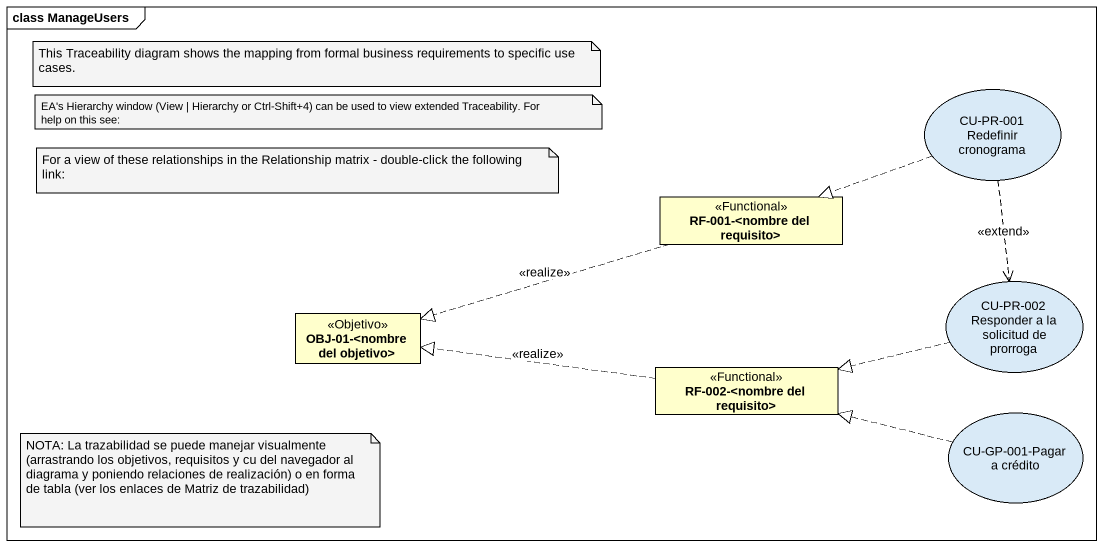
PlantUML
@startuml
mainframe class ManageUsers
allowmixing
hide circle
hide empty members
usecase "CU-PR-001 Redefinir cronograma" as CU_PR_001_Redefinir
class "RF-001-<nombre del requisito>" as RF_001_nombre_del_requisito <<Functional>>
usecase "CU-PR-002 Responder a la solicitud de prorroga" as CU_PR_002_Responder_a_la
class "OBJ-01-<nombre del objetivo>" as OBJ_01_nombre_del_objetivo <<Objetivo>>
class "RF-002-<nombre del requisito>" as RF_002_nombre_del_requisito <<Functional>>
usecase "CU-GP-001-Pagar a crédito" as CU_GP_001_Pagar_a_crédito
CU_PR_001_Redefinir .left.|> RF_001_nombre_del_requisito
CU_PR_001_Redefinir ..> CU_PR_002_Responder_a_la : <<extend>>
RF_001_nombre_del_requisito .left.|> OBJ_01_nombre_del_objetivo : <<realize>>
CU_PR_002_Responder_a_la .left.|> RF_002_nombre_del_requisito
RF_002_nombre_del_requisito .left.|> OBJ_01_nombre_del_objetivo : <<realize>>
CU_GP_001_Pagar_a_crédito .left.|> RF_002_nombre_del_requisito
note as N1
  This Traceability diagram shows the mapping from formal business requirements to specific use cases.
end note
note as N2
  EA's Hierarchy window (View | Hierarchy or Ctrl-Shift+4) can be used to view extended Traceability. For help on this see:
end note
note as N3
  For a view of these relationships in the Relationship matrix - double-click the following link:
end note
note as N4
  NOTA: La trazabilidad se puede manejar visualmente (arrastrando los objetivos, requisitos y cu del navegador al diagrama y poniendo relaciones de realización) o en forma de tabla (ver los enlaces de Matriz de trazabilidad)
end note
@enduml
